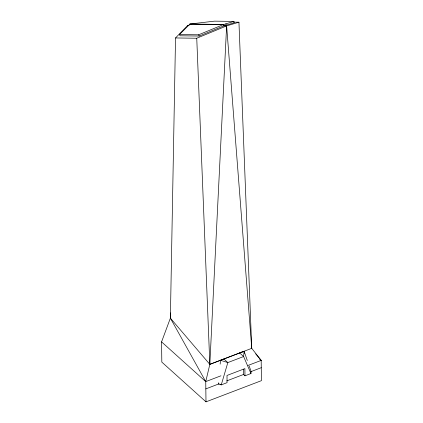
<?xml version="1.0" encoding="UTF-8"?>
<svg xmlns="http://www.w3.org/2000/svg" width="423" height="423" viewBox="0 0 423 423"><rect width="100%" height="100%" fill="white"/><g stroke="black" fill="none" stroke-linecap="round" stroke-linejoin="round"><path stroke-width="0.63" d="M205.996 401.85L205.742 381.609L209.829 364.356L251.743 348.335L238.942 22.208L226.628 25.903L251.743 348.335L261.176 360.417L261.43 380.658L205.996 401.85L161.824 362.114L161.57 341.874L170.379 318.154L175.524 37.954L187.754 25.396L189.044 25.248M189.541 24.185L223.296 24.619L223.92 25.866L234.12 22.816L233.945 21.404L214.493 21.15L189.985 24.016L179.447 34.549L180.066 35.796L199.254 36.04L223.92 25.866L226.628 25.903L209.829 364.356L222.429 359.539M220.965 375.793L205.742 381.609L170.379 318.154L170.691 312.883M218.633 382.752L218.527 384.036L221.25 384.882L227.056 382.662L227.003 375.45L244.885 368.613L244.975 375.814L250.955 373.525L251.135 371.574L249.216 366.032M220.161 364.129L220.478 360.274L244.097 351.254L247.296 360.491M179.447 34.549L198.636 34.797L223.296 24.619L233.945 21.404M175.524 37.954L196.748 38.229L226.628 25.903M247.973 365.467L261.176 360.417L255.698 353.887M205.832 388.885L219.167 383.788M226.776 380.88L243.5 374.487L244.975 375.814M250.85 371.674L261.266 367.693M242.617 351.825L239.624 352.946L243.622 356.536L250.955 373.525M233.729 22.139L238.942 22.208M189.985 24.016L223.746 24.455L223.92 25.866M187.754 25.396L188.959 25.412M220.478 360.274L227.844 362.569L243.622 356.536L244.097 351.254L244.446 353.168M259.706 359.09L261.176 360.417M223.846 358.979L227.844 362.569L221.25 384.882L220.51 384.221M161.57 341.874L205.742 381.609M170.379 318.154L209.829 364.356L196.748 38.229M198.636 34.797L199.254 36.04M225.924 23.81L226.099 25.221M243.431 369.247L243.5 374.487"/></g></svg>
